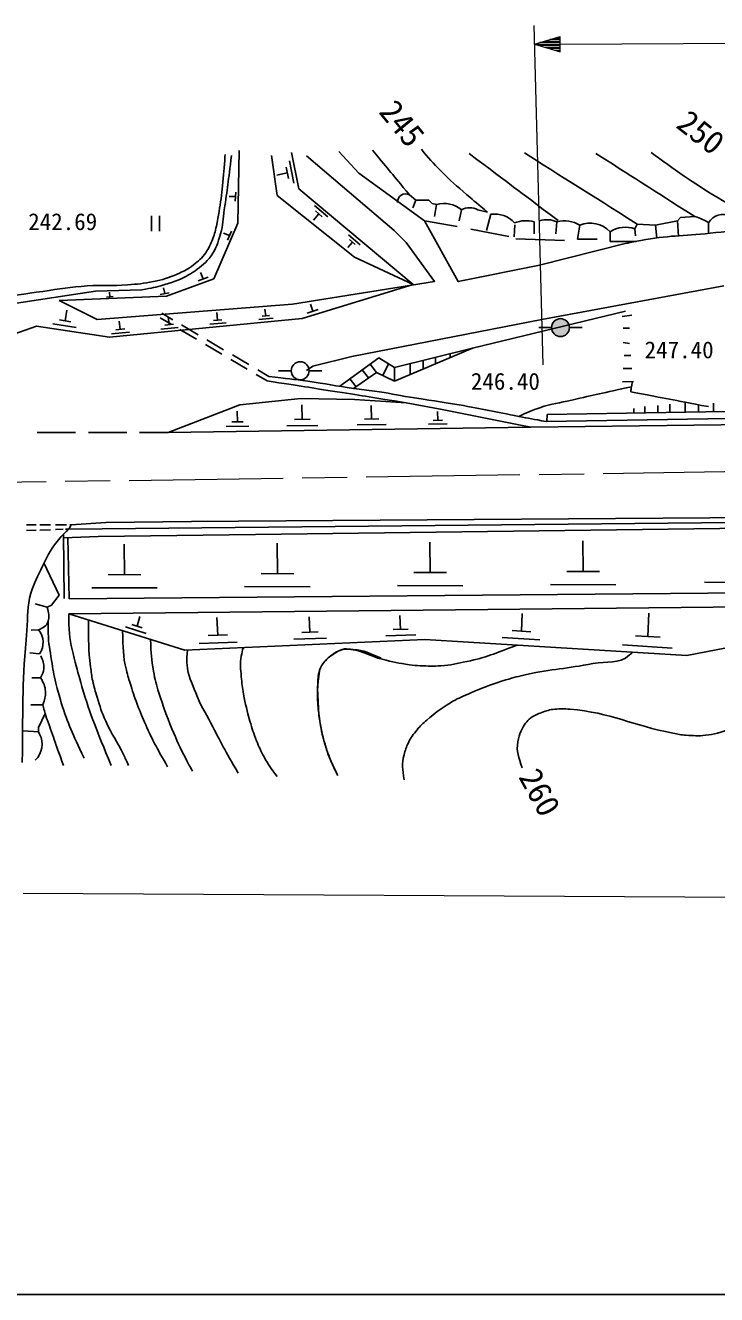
# Model space of a CAD drawing. Units: millimetres, scale not verified. Extents: x 40000 to 680000, y 20000 to 380000.
# Drawn here: x 383896 to 437858, y 205000 to 304017 of the extents above; entities that cross this region are included whole.
import ezdxf
from ezdxf.enums import TextEntityAlignment as Align

# ---------------------------------------------------------------- set-up
doc = ezdxf.new("R2010")
doc.units = ezdxf.units.MM
doc.header["$LTSCALE"] = 1000
doc.linetypes.add('CHAIN', pattern=[18.5, 12, -1.5, 3.5, -1.5])
for name, color, linetype, lineweight in [('M-BGD', 7, 'Continuous', 25), ('M-BMK', 2, 'CHAIN', 13), ('M-STR-HTXT', 7, 'Continuous', 13), ('M-TTL-BAND', 7, 'Continuous', 25)]:
    doc.layers.add(name, color=color, linetype=linetype, lineweight=lineweight)
doc.styles.add('ＭＳ ゴシック', font='')
doc.styles.get('ＭＳ ゴシック').set_extended_font_data('MS Gothic')

msp = doc.modelspace()

# ---------------------------------------------------------------- hatches: boundary and pattern name
at = {"layer": 'M-BGD'}
msp.add_hatch(color=256, dxfattribs=at).paths.add_polyline_path([(426370, 280439, -1), (424970, 280439, -1)])

# ---------------------------------------------------------------- linework, layer by layer
for p, q in [((400597, 294252), (400488, 288594)), ((404663, 294100), (405255, 291278)), ((409929, 292497), (408373, 294189)), ((403097, 293860), (403561, 290749)), ((404525, 293450), (404865, 291701)), ((404345, 292507), (403532, 292335)), ((404260, 292945), (404430, 292070)), ((415062, 288770), (409929, 292497)), ((405255, 291278), (414180, 283804)), ((400294, 290660), (399816, 290677)), ((400313, 291018), (400275, 290302)), ((403561, 290749), (409582, 285937)), ((413877, 290802), (414385, 290379)), ((414131, 289786), (414385, 290379)), ((414385, 290379), (415401, 290379)), ((415401, 290379), (415655, 290125)), ((415655, 290125), (415994, 290040)), ((393754, 289159), (393754, 287959)), ((394354, 289159), (394354, 287959)), ((406811, 289314), (406397, 288816)), ((406467, 289976), (407517, 289071)), ((406549, 289540), (407074, 289087)), ((415824, 289109), (415994, 290040)), ((417941, 289617), (417772, 288770)), ((419211, 289617), (419973, 289447)), ((419888, 288008), (420227, 289278)), ((400488, 288594), (398599, 284233)), ((415062, 288770), (417612, 288338)), ((422108, 288458), (422063, 287518)), ((423614, 288685), (423614, 287754)), ((425307, 287754), (425392, 288685)), ((427170, 288431), (427000, 287331)), ((431484, 288145), (431657, 288516)), ((431484, 288145), (431515, 287587)), ((431657, 288516), (433096, 288431)), ((433096, 288431), (434790, 288770)), ((433096, 288431), (433181, 287415)), ((434790, 288770), (435044, 289024)), ((434790, 288770), (434874, 287585)), ((435044, 289024), (436144, 289109)), ((437227, 288623), (437227, 287771)), ((399828, 287614), (399363, 287811)), ((399981, 287960), (399674, 287268)), ((409131, 287680), (410025, 286909)), ((409200, 287308), (409647, 286923)), ((418663, 288130), (421638, 287548)), ((422175, 287369), (425976, 287225)), ((427000, 287331), (428524, 287331)), ((429540, 287923), (429540, 287161)), ((429540, 287161), (431569, 287168)), ((409424, 287115), (409072, 286692)), ((424037, 285299), (430726, 286992)), ((409582, 285937), (414180, 283804)), ((398599, 284233), (394920, 282900)), ((398154, 284386), (397379, 284091)), ((397767, 284238), (397561, 284751)), ((379537, 281805), (389383, 283279)), ((389383, 283279), (392985, 283394)), ((390488, 282837), (390459, 283194)), ((394780, 283088), (394669, 283552)), ((414180, 283804), (405508, 281149)), ((424206, 281065), (438416, 283693)), ((394920, 282900), (386541, 282551)), ((389506, 281078), (386541, 282551)), ((404743, 282262), (389506, 281078)), ((390756, 282854), (390219, 282821)), ((395129, 283164), (394430, 283011)), ((406331, 281713), (406142, 282280)), ((387008, 280961), (387129, 281804)), ((394412, 281213), (395277, 280703)), ((394538, 281563), (395403, 281053)), ((395123, 280663), (395050, 281294)), ((398905, 281019), (398835, 281622)), ((402941, 281381), (402374, 281326)), ((402658, 281353), (402597, 281881)), ((406759, 281847), (405903, 281579)), ((430750, 281730), (418797, 278838)), ((430472, 281319), (431234, 281404)), ((384767, 280556), (380566, 279078)), ((390461, 279683), (384767, 280556)), ((387850, 280454), (386048, 280747)), ((387458, 280888), (386557, 281034)), ((405508, 281149), (390461, 279683)), ((391654, 280334), (390953, 280265)), ((391303, 280299), (391228, 280952)), ((395827, 280458), (394472, 280326)), ((395462, 280696), (394784, 280630)), ((395966, 280297), (397258, 279535)), ((396092, 280647), (397384, 279885)), ((399577, 280824), (398283, 280698)), ((399228, 281051), (398581, 280988)), ((403247, 281182), (402113, 281071)), ((424970, 280439), (423970, 280439)), ((426370, 280439), (427370, 280439)), ((430556, 280388), (431064, 280388)), ((392031, 280088), (390630, 279951)), ((398074, 279479), (399366, 278717)), ((431064, 279203), (430556, 279287)), ((397947, 279129), (399240, 278367)), ((400055, 278311), (401347, 277549)), ((418797, 278838), (412713, 276263)), ((418797, 278838), (412713, 277321)), ((417049, 278402), (417049, 278114)), ((431149, 278271), (430641, 278271)), ((399929, 277961), (401221, 277199)), ((411488, 278073), (408447, 275863)), ((411294, 276937), (410810, 277581)), ((412713, 277321), (411488, 278073)), ((412252, 277604), (411804, 276695)), ((412713, 277321), (412713, 276263)), ((413937, 277626), (413937, 276813)), ((414953, 277880), (414953, 277236)), ((415902, 278116), (415902, 277630)), ((430556, 277255), (431234, 277255)), ((401910, 276793), (402775, 276283)), ((402036, 277143), (402901, 276633)), ((404651, 277074), (403651, 277074)), ((406051, 277074), (407051, 277074)), ((409237, 276438), (409707, 275830)), ((411294, 276937), (409511, 275693)), ((410693, 276518), (410198, 277136)), ((412713, 276263), (411294, 276937)), ((430499, 276220), (431380, 276244)), ((395037, 272245), (400630, 274409)), ((400630, 274409), (405396, 274918)), ((405396, 274918), (409576, 274823)), ((405510, 273280), (405476, 274417)), ((409576, 274823), (413613, 274574)), ((410922, 273304), (410891, 274350)), ((416424, 274039), (413613, 274574)), ((432264, 274293), (432264, 273794)), ((433258, 274350), (433258, 273812)), ((434204, 274471), (434204, 273828)), ((435411, 274622), (435411, 273849)), ((436430, 274420), (436430, 273867)), ((437623, 274540), (437623, 273888)), ((400452, 273086), (400427, 273908)), ((406119, 273287), (404900, 273273)), ((411482, 273311), (410361, 273298)), ((416085, 273208), (416065, 273887)), ((422428, 272853), (416424, 274039)), ((424620, 273661), (424614, 273108)), ((452848, 274153), (424620, 273661)), ((431394, 274120), (431394, 273779)), ((423360, 272683), (395037, 272245)), ((401337, 272744), (399574, 272723)), ((400892, 273091), (400011, 273081)), ((406734, 272807), (404297, 272779)), ((412048, 272869), (409806, 272843)), ((416816, 272925), (415360, 272908)), ((416449, 273212), (415721, 273203)), ((384815, 272246), (387815, 272245)), ((388815, 272245), (391815, 272245)), ((392815, 272245), (395037, 272245)), ((383977, 265048), (384745, 265051)), ((383977, 264602), (384745, 264630)), ((385036, 265053), (385848, 265056)), ((385036, 264641), (385848, 264671)), ((386251, 265058), (387114, 265062)), ((386251, 264686), (386856, 264709)), ((387030, 264715), (387292, 264725)), ((387364, 265063), (387461, 265063)), ((401854, 264301), (441309, 264809)), ((386865, 264324), (386930, 259295)), ((386869, 264036), (389578, 264132)), ((387319, 259292), (387203, 264055)), ((389578, 264132), (401854, 264301)), ((391637, 261161), (391605, 263545)), ((403571, 261246), (403539, 263629)), ((415506, 261330), (415473, 263714)), ((427440, 261415), (427407, 263799)), ((385344, 262100), (386530, 259560)), ((428717, 261410), (426163, 261420)), ((392914, 261156), (390360, 261166)), ((404848, 261240), (402294, 261251)), ((416783, 261325), (414228, 261335)), ((442212, 260558), (436911, 260580)), ((385937, 258798), (386530, 259560)), ((455358, 259881), (387319, 259292)), ((394187, 260129), (389079, 260150)), ((406121, 260214), (401013, 260234)), ((418055, 260298), (412947, 260319)), ((429990, 260383), (424881, 260404)), ((384667, 258883), (385598, 258629)), ((385598, 258629), (385937, 258798)), ((455629, 258821), (387292, 258121)), ((435540, 254853), (455629, 258821)), ((387292, 258121), (396351, 255278)), ((392614, 257154), (392844, 257908)), ((398921, 256441), (398845, 257829)), ((406111, 256684), (406046, 257878)), ((413190, 256899), (413131, 257988)), ((422627, 256753), (422687, 258124)), ((432487, 256340), (432566, 258154)), ((384921, 256851), (384344, 256833)), ((393314, 256573), (391707, 257092)), ((393016, 257024), (392213, 257284)), ((399665, 256468), (398177, 256413)), ((406751, 256707), (405471, 256660)), ((414375, 256475), (412040, 256389)), ((413774, 256920), (412606, 256877)), ((423361, 256708), (421893, 256798)), ((396351, 255278), (415083, 256110)), ((400431, 255900), (397454, 255790)), ((407411, 256219), (404849, 256124)), ((415083, 256110), (435540, 254853)), ((424059, 256076), (421123, 256255)), ((434382, 255444), (430498, 255682)), ((433458, 256281), (431516, 256399)), ((384244, 255073), (385006, 254988)), ((384413, 253125), (385090, 253125)), ((384328, 251009), (385260, 251009)), ((384921, 249231), (385429, 250331)), ((384921, 248892), (383736, 248977)), ((384921, 248892), (384921, 249231)), ((385006, 248723), (384921, 248892))]:
    msp.add_line(p, q, dxfattribs=at)
for points in [[(405834, 293850), (412692, 288008), (413623, 287077), (415824, 284029), (404743, 282262)], [(415062, 288770), (417687, 284029), (424037, 285299)], [(405834, 277086), (406342, 277425), (409390, 278187), (424206, 281065)], [(424545, 273107), (486098, 274123), (497697, 274207), (561620, 275816)], [(422428, 272853), (423360, 272683), (465778, 273191), (514546, 274038), (560266, 275021)], [(387292, 264725), (387461, 265063), (390170, 265233), (396859, 265317), (444696, 265656), (532410, 266841), (546465, 267011), (554762, 266926), (561197, 267011)], [(387292, 264725), (506841, 265910), (524198, 266164), (527330, 266333), (561197, 266164)]]:
    msp.add_lwpolyline(points, dxfattribs=at)
for centre in [(425670, 280439), (405351, 277074)]:
    msp.add_circle(centre, 700, dxfattribs=at)
for centre, radius, start, end in [((413585, 290233), 639, 62.78797, 182.15441), ((416580, 288049), 2076, 49.04908, 106.42137), ((418576, 288558), 1234, 59.03624, 120.96376), ((420540, 287240), 2062, 41.29657, 98.73722), ((438327, 288004), 1263, 61.0618, 150.6537), ((422970, 286520), 2259, 73.43299, 112.92667), ((424605, 286978), 1880, 65.26241, 107.58493), ((425996, 286569), 2201, 57.7944, 105.9454), ((427974, 286399), 2185, 44.21518, 111.59531), ((430745, 285995), 2274, 71.03659, 122.0001), ((383757, 255865), 1525, 324.92897, 40.27616), ((383505, 247928), 1698, 313.18106, 27.8943)]:
    msp.add_arc(centre, radius, start, end, dxfattribs=at)
for points in [[(410998, 294273), (412438, 292538), (412438, 292538), (413877, 290802)], [(418534, 294019), (422008, 291406), (422008, 291406), (425482, 288792)], [(422858, 294067), (427258, 291291), (427258, 291291), (431657, 288516)], [(428440, 294019), (432292, 291564), (432292, 291564), (436144, 289109)], [(431152, 275429), (434181, 274851), (434181, 274851), (437210, 274272)], [(385260, 251009), (385344, 250670), (385344, 250670), (385429, 250331)], [(385429, 250331), (386149, 248299), (386149, 248299), (386868, 246267)]]:
    msp.add_open_spline(points, degree=3, dxfattribs=at)
for points, knots in [([(414808, 294358), (415359, 293659), (415707, 293298), (416332, 292665), (417089, 291899), (417552, 291509), (418364, 290802), (418984, 290263), (419190, 290089), (419973, 289447)], [0, 0, 0, 0, 1, 1, 1, 2, 2, 2, 3, 3, 3, 3]), ([(432758, 294104), (433635, 293439), (433886, 293269), (434620, 292749), (436636, 291325), (437373, 290930), (439954, 289363)], [0, 0, 0, 0, 1, 1, 1, 2, 2, 2, 2]), ([(379017, 281873), (379293, 282068), (379407, 282121), (379672, 282251), (380313, 282565), (380748, 282541), (381450, 282674), (382929, 282954), (383768, 283056), (385260, 283267), (386612, 283458), (387368, 283599), (388731, 283690), (389952, 283772), (390643, 283685), (391864, 283775), (392661, 283833), (393111, 283875), (393896, 284029), (394645, 284175), (395056, 284322), (395758, 284621), (396208, 284813), (396467, 284923), (396859, 285214), (397292, 285534), (397545, 285720), (397875, 286145), (398175, 286531), (398289, 286792), (398468, 287246), (398632, 287665), (398719, 287905), (398806, 288347), (399136, 290017), (399264, 290968), (399399, 292665), (399438, 293160), (399457, 293328), (399484, 293935)], [0, 0, 0, 0, 1, 1, 1, 2, 2, 2, 3, 3, 3, 4, 4, 4, 5, 5, 5, 6, 6, 6, 7, 7, 7, 8, 8, 8, 9, 9, 9, 10, 10, 10, 11, 11, 11, 12, 12, 12, 13, 13, 13, 13]), ([(399992, 293866), (399734, 291814), (399677, 291280), (399425, 289630), (399313, 288894), (399353, 288457), (399127, 287749), (398904, 287051), (398816, 286619), (398387, 286026), (397990, 285478), (397670, 285236), (397113, 284850), (396636, 284519), (396335, 284381), (395804, 284146), (395387, 283962), (395136, 283900), (394700, 283770), (394043, 283575), (393799, 283542), (392985, 283394)], [0, 0, 0, 0, 1, 1, 1, 2, 2, 2, 3, 3, 3, 4, 4, 4, 5, 5, 5, 6, 6, 6, 7, 7, 7, 7]), ([(430726, 286992), (431296, 287128), (431465, 287151), (431941, 287241), (434026, 287634), (435234, 287579), (437344, 287800), (439887, 288067), (440683, 288154), (443853, 288496)], [0, 0, 0, 0, 1, 1, 1, 2, 2, 2, 3, 3, 3, 3]), ([(436144, 289109), (436431, 289019), (436522, 288993), (436750, 288886), (436942, 288796), (437011, 288756), (437227, 288623)], [0, 0, 0, 0, 1, 1, 1, 2, 2, 2, 2]), ([(413613, 274574), (411000, 274992), (410344, 275097), (408248, 275428), (406111, 275765), (405441, 275869), (402775, 276283)], [0, 0, 0, 0, 1, 1, 1, 2, 2, 2, 2]), ([(424545, 273107), (423502, 273306), (423241, 273357), (422405, 273517), (420591, 273865), (419582, 274097), (417763, 274411), (416268, 274670), (415422, 274764), (413924, 275012), (412843, 275190), (412243, 275326), (411159, 275485), (410517, 275579), (410154, 275604), (409511, 275693), (408119, 275886), (407349, 276058), (405958, 276251), (404766, 276416), (404379, 276463), (402901, 276633)], [0, 0, 0, 0, 1, 1, 1, 2, 2, 2, 3, 3, 3, 4, 4, 4, 5, 5, 5, 6, 6, 6, 7, 7, 7, 7]), ([(422405, 273517), (423160, 273868), (423402, 273965), (424064, 274192), (425007, 274516), (425576, 274556), (426546, 274782), (428363, 275206), (428944, 275327), (431208, 275819)], [0, 0, 0, 0, 1, 1, 1, 2, 2, 2, 3, 3, 3, 3]), ([(431297, 276230), (431251, 276035), (431237, 275980), (431208, 275819), (431181, 275667), (431175, 275616), (431152, 275429)], [0, 0, 0, 0, 1, 1, 1, 2, 2, 2, 2]), ([(387292, 264725), (386956, 264433), (386858, 264316), (386602, 264032), (385924, 263277), (385688, 262730), (385238, 261821), (384841, 261020), (384581, 260578), (384326, 259721), (383999, 258626), (384123, 257949), (384017, 256811), (383642, 252803), (383715, 251426), (383653, 246512)], [0, 0, 0, 0, 1, 1, 1, 2, 2, 2, 3, 3, 3, 4, 4, 4, 5, 5, 5, 5]), ([(385598, 258629), (385673, 258366), (385705, 258271), (385716, 258035), (385725, 257837), (385738, 257719), (385683, 257528), (385574, 257145), (385274, 257043), (384921, 256851)], [0, 0, 0, 0, 1, 1, 1, 2, 2, 2, 3, 3, 3, 3]), ([(385683, 257528), (385666, 257091), (385672, 256960), (385683, 256597), (385708, 255764), (385805, 255302), (385937, 254480), (386049, 253782), (386110, 253389), (386276, 252702), (386421, 252101), (386519, 251769), (386699, 251178), (387230, 249433), (387565, 248855), (388477, 246860)], [0, 0, 0, 0, 1, 1, 1, 2, 2, 2, 3, 3, 3, 4, 4, 4, 5, 5, 5, 5]), ([(387292, 258121), (387272, 257728), (387281, 257605), (387292, 257274), (387324, 256236), (387473, 255659), (387715, 254649), (387923, 253783), (388060, 253303), (388308, 252448), (389023, 249975), (389425, 249163), (390594, 246267)], [0, 0, 0, 0, 1, 1, 1, 2, 2, 2, 3, 3, 3, 4, 4, 4, 4]), ([(388831, 257638), (388842, 255909), (388796, 255393), (388985, 253972), (389042, 253541), (389062, 253296), (389154, 252871), (389263, 252370), (389343, 252092), (389493, 251601), (389720, 250861), (389850, 250444), (390170, 249739), (390644, 248695), (391056, 248182), (391545, 247146), (391707, 246804), (391763, 246691), (391948, 246267)], [0, 0, 0, 0, 1, 1, 1, 2, 2, 2, 3, 3, 3, 4, 4, 4, 5, 5, 5, 6, 6, 6, 6]), ([(391484, 256805), (391537, 255376), (391495, 254896), (391779, 253718), (391892, 253250), (391969, 252991), (392118, 252533), (392334, 251866), (392453, 251491), (392710, 250839), (392961, 250205), (393108, 249852), (393388, 249231), (393940, 248003), (394193, 247607), (394996, 246183)], [0, 0, 0, 0, 1, 1, 1, 2, 2, 2, 3, 3, 3, 4, 4, 4, 5, 5, 5, 5]), ([(393672, 256119), (393718, 254960), (393713, 254591), (393896, 253633), (394023, 252964), (394115, 252590), (394319, 251940), (394667, 250832), (394895, 250220), (395335, 249146), (395722, 248201), (395960, 247679), (396436, 246775), (396629, 246409), (396692, 246284), (396944, 245844)], [0, 0, 0, 0, 1, 1, 1, 2, 2, 2, 3, 3, 3, 4, 4, 4, 5, 5, 5, 5]), ([(400914, 255481), (400819, 255187), (400802, 255081), (400754, 254819), (400641, 254201), (400702, 253836), (400754, 253210), (400798, 252679), (400823, 252379), (400923, 251855), (401082, 251020), (401194, 250555), (401431, 249739), (401606, 249136), (401707, 248798), (401939, 248215), (402141, 247706), (402271, 247426), (402532, 246945), (402872, 246316), (403041, 246106), (403548, 245421)], [0, 0, 0, 0, 1, 1, 1, 2, 2, 2, 3, 3, 3, 4, 4, 4, 5, 5, 5, 6, 6, 6, 7, 7, 7, 7]), ([(408289, 245505), (407991, 246100), (407900, 246267), (407696, 246775), (407552, 247135), (407475, 247338), (407358, 247707), (407152, 248357), (407075, 248733), (406934, 249400), (406831, 249890), (406807, 250171), (406765, 250670), (406669, 251824), (406676, 252488), (406850, 253633), (406876, 253809), (406937, 253899), (407019, 254057), (407139, 254286), (407262, 254379), (407442, 254565), (407590, 254717), (407691, 254783), (407866, 254903), (408146, 255096), (408308, 255209), (408628, 255327), (408876, 255418), (409043, 255361), (409305, 255327), (410301, 255196), (410787, 254810), (411760, 254565), (412578, 254359), (413042, 254262), (413877, 254141), (414206, 254094), (414392, 254071), (414724, 254057), (415351, 254030), (415705, 254022), (416332, 254057), (417136, 254101), (417577, 254230), (418364, 254395), (419930, 254724), (420476, 254988), (422259, 255665)], [0, 0, 0, 0, 1, 1, 1, 2, 2, 2, 3, 3, 3, 4, 4, 4, 5, 5, 5, 6, 6, 6, 7, 7, 7, 8, 8, 8, 9, 9, 9, 10, 10, 10, 11, 11, 11, 12, 12, 12, 13, 13, 13, 14, 14, 14, 15, 15, 15, 16, 16, 16, 16]), ([(385107, 254841), (385269, 254446), (385376, 254242), (385331, 253846), (385298, 253551), (385240, 253406), (385090, 253125)], [0, 0, 0, 0, 1, 1, 1, 2, 2, 2, 2]), ([(396559, 255220), (396492, 254748), (396499, 254562), (396520, 254141), (396566, 253243), (396886, 252784), (397198, 251940), (397557, 250969), (397910, 250490), (398383, 249569), (399174, 248029), (399458, 247542), (400500, 245675)], [0, 0, 0, 0, 1, 1, 1, 2, 2, 2, 3, 3, 3, 4, 4, 4, 4]), ([(411676, 254649), (410726, 255043), (410372, 255273), (409474, 255327), (409177, 255344), (409001, 255399), (408712, 255327), (408396, 255248), (408220, 255171), (407950, 254988), (407621, 254765), (407435, 254624), (407188, 254311), (407069, 254159), (407010, 254065), (406934, 253887), (406828, 253636), (406796, 253481), (406765, 253210), (406671, 252389), (406721, 251919), (406765, 251093), (406788, 250663), (406783, 250419), (406850, 249993), (406975, 249192), (407049, 248740), (407273, 247961), (407458, 247317), (407586, 246961), (407866, 246352), (408020, 246016), (408076, 245897), (408289, 245505)], [0, 0, 0, 0, 1, 1, 1, 2, 2, 2, 3, 3, 3, 4, 4, 4, 5, 5, 5, 6, 6, 6, 7, 7, 7, 8, 8, 8, 9, 9, 9, 10, 10, 10, 11, 11, 11, 11]), ([(413454, 245167), (413360, 246019), (413264, 246377), (413454, 247114), (413550, 247489), (413626, 247696), (413792, 248045), (413997, 248476), (414177, 248685), (414470, 249061), (414728, 249393), (414915, 249546), (415232, 249823), (415908, 250416), (416335, 250695), (417094, 251178), (417594, 251495), (417911, 251608), (418449, 251855), (419096, 252153), (419474, 252285), (420142, 252533), (420633, 252714), (420911, 252809), (421412, 252956), (422036, 253139), (422386, 253241), (423021, 253379), (425019, 253813), (426180, 253832), (428186, 254226), (429319, 254449), (430207, 254129), (431064, 254903), (431151, 254982), (431203, 255013), (431275, 255115)], [0, 0, 0, 0, 1, 1, 1, 2, 2, 2, 3, 3, 3, 4, 4, 4, 5, 5, 5, 6, 6, 6, 7, 7, 7, 8, 8, 8, 9, 9, 9, 10, 10, 10, 11, 11, 11, 12, 12, 12, 12]), ([(385090, 253125), (385319, 252701), (385443, 252488), (385465, 252041), (385485, 251630), (385415, 251423), (385260, 251009)], [0, 0, 0, 0, 1, 1, 1, 2, 2, 2, 2]), ([(422682, 246098), (422416, 246938), (422199, 247338), (422344, 248130), (422406, 248470), (422453, 248663), (422598, 248977), (422710, 249219), (422776, 249356), (422936, 249569), (423077, 249756), (423170, 249856), (423360, 249993), (423659, 250209), (423857, 250294), (424206, 250416), (424593, 250551), (424815, 250637), (425222, 250670), (425684, 250708), (425946, 250709), (426408, 250670), (429621, 250401), (431280, 249396), (434451, 248807), (434847, 248734), (435065, 248657), (435467, 248638), (436062, 248610), (436400, 248565), (436991, 248638), (437358, 248684), (437569, 248700), (437922, 248807), (439304, 249227), (440027, 249611), (441394, 250077), (441918, 250256), (442206, 250384), (442748, 250501), (443009, 250557), (443160, 250565), (443426, 250585), (444052, 250633), (444407, 250627), (445034, 250585), (445604, 250548), (445917, 250459), (446474, 250331), (447107, 250186), (447461, 250098), (448082, 249908), (450685, 249114), (451964, 248122), (454602, 247453), (455061, 247336), (455317, 247252), (455787, 247199), (457171, 247041), (457956, 247065), (459343, 246945), (460304, 246862), (460844, 246826), (461798, 246691), (462299, 246619), (462578, 246559), (463068, 246437), (466274, 245636), (467902, 244643), (471027, 243572), (472414, 243096), (472857, 242942), (474583, 242373)], [0, 0, 0, 0, 1, 1, 1, 2, 2, 2, 3, 3, 3, 4, 4, 4, 5, 5, 5, 6, 6, 6, 7, 7, 7, 8, 8, 8, 9, 9, 9, 10, 10, 10, 11, 11, 11, 12, 12, 12, 13, 13, 13, 14, 14, 14, 15, 15, 15, 16, 16, 16, 17, 17, 17, 18, 18, 18, 19, 19, 19, 20, 20, 20, 21, 21, 21, 22, 22, 22, 23, 23, 23, 24, 24, 24, 24])]:
    msp.add_open_spline(points, degree=3, knots=knots, dxfattribs=at)
at = {"layer": 'M-BMK'}
msp.add_line((373513, 268252), (471867, 269694), dxfattribs=at)
at = {"layer": 'M-STR-HTXT'}
for p, q in [((424311, 277526), (423610, 304017)), ((423649, 302552), (425646, 303161)), ((425247, 303039), (425647, 303041)), ((425652, 301961), (425646, 303161)), ((425649, 302561), (575359, 303239)), ((423649, 302552), (425649, 302561)), ((423649, 302552), (425652, 301961)), ((425648, 302681), (424048, 302674)), ((425649, 302441), (424049, 302434)), ((424448, 302796), (425648, 302801)), ((424450, 302316), (425650, 302321)), ((425647, 302921), (424847, 302918)), ((425650, 302201), (424851, 302198)), ((425251, 302079), (425651, 302081)), ((565417, 235292), (383719, 236281))]:
    msp.add_line(p, q, dxfattribs=at)
at = {"layer": 'M-TTL-BAND'}
msp.add_line((40000, 205000), (579000, 205000), dxfattribs=at)

# ---------------------------------------------------------------- texts
at = {"layer": 'M-BGD', "style": 'ＭＳ ゴシック'}
for s, rotation, p in [('245', 309.302, (410994, 296889)), ('250', 321.885, (434258, 295679)), ('260', 298.698, (421873, 245125))]:
    msp.add_text(s, height=1833, rotation=rotation, dxfattribs=at).set_placement(p, align=Align.BOTTOM_LEFT)
for s, p in [('242.69', (386810, 288704)), ('247.40', (434930, 278705)), ('246.40', (421367, 276251))]:
    msp.add_text(s, height=1320, dxfattribs=at).set_placement(p, align=Align.MIDDLE_CENTER)

doc.saveas('drawing.dxf')
